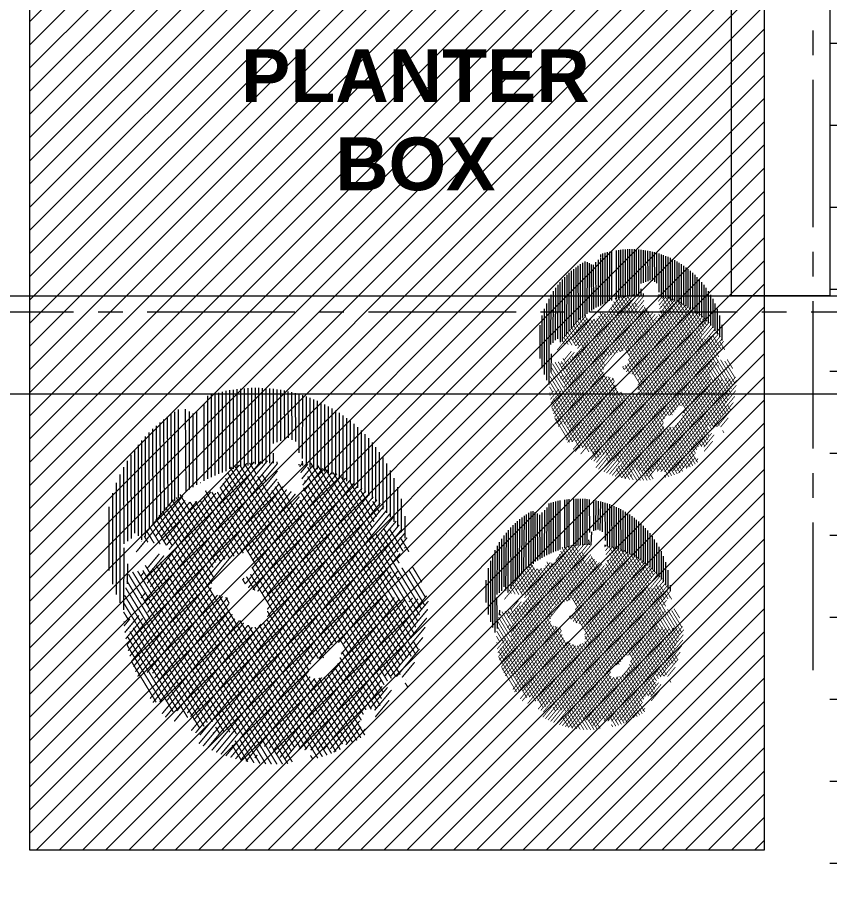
# Model space of a CAD drawing. Header units: feet. Extents: x 25261344 to 25389498, y 30010528 to 30074588.
# Drawn here: x 25355377.8 to 25355501.8, y 30071934.9 to 30072066.7 of the extents above; entities that cross this region are included whole.
import ezdxf

# ---------------------------------------------------------------- set-up
doc = ezdxf.new("R2010")
doc.units = ezdxf.units.FT
doc.header["$LTSCALE"] = 30
doc.header["$MEASUREMENT"] = 0
doc.linetypes.add('CENTER2', pattern=[1.125, 0.75, -0.125, 0.125, -0.125])
doc.layers.get('0').update_dxf_attribs({"lineweight": 5})
for name, color, linetype, lineweight in [('Floor Case', 251, 'Continuous', 13), ('GRADE BEAM', 2, 'Continuous', 20), ('grid text', 252, 'CENTER2', 9), ('hatch', 252, 'Continuous', 5), ('illustr-TREE', 113, 'Continuous', 0), ('TEXT', 7, 'Continuous', 18), ('Veranda', 31, 'Continuous', 13)]:
    doc.layers.add(name, color=color, linetype=linetype, lineweight=lineweight)
doc.styles.add('NARROW', font='ARIALN.TTF')

# ---------------------------------------------------------------- blocks, each defined once
blk = doc.blocks.new('DFGDFG')
at = {"layer": 'grid text'}
for p, q in [((25353260.4, 30071967.16), (25353260.4, 30072999.78)), ((25354565.06, 30072021.7), (25352812.85, 30072021.7))]:
    blk.add_line(p, q, dxfattribs=at)
blk = doc.blocks.new('tree top')
h = blk.add_hatch()
h.set_pattern_fill('ANSI31', color=251, scale=0.35, angle=315, style=0)
h.set_pattern_definition([(0, (104532.626784, 775790.98489), (1e-17, 0.04375), [])])
edge = h.paths.add_edge_path()
edge.add_line((104535.195, 775793.384), (104535.14, 775793.374))
edge.add_line((104535.14, 775793.374), (104534.985, 775793.529))
edge.add_line((104534.985, 775793.529), (104535.063, 775793.674))
edge.add_arc((104533.495, 775792.787), 1.802, 29.4997, 118.8069)
edge.add_arc((104532.597, 775792.564), 1.802, 74.4643, 89.0385, ccw=False)
edge.add_line((104533.079, 775794.3), (104533.302, 775794.349))
edge.add_line((104533.302, 775794.349), (104533.424, 775794.377))
edge.add_line((104533.424, 775794.377), (104533.497, 775794.278))
edge.add_line((104533.497, 775794.278), (104533.583, 775794.228))
edge.add_line((104533.583, 775794.228), (104533.506, 775794.187))
edge.add_line((104533.506, 775794.187), (104533.468, 775794.141))
edge.add_arc((104532.597, 775792.564), 1.802, 57.5946, 61.083, ccw=False)
edge.add_line((104533.562, 775794.085), (104533.579, 775794.096))
edge.add_line((104533.579, 775794.096), (104533.948, 775793.789))
edge.add_line((104533.948, 775793.789), (104533.929, 775793.777))
edge.add_arc((104532.597, 775792.564), 1.802, 36.3452, 42.3084, ccw=False)
edge.add_line((104534.048, 775793.632), (104534.082, 775793.604))
edge.add_line((104534.082, 775793.604), (104534.072, 775793.598))
edge.add_arc((104532.597, 775792.564), 1.802, 30.1708, 35.0244, ccw=False)
edge.add_line((104534.154, 775793.47), (104534.169, 775793.458))
edge.add_line((104534.169, 775793.458), (104534.163, 775793.454))
edge.add_arc((104532.597, 775792.564), 1.802, 21.4435, 29.6077, ccw=False)
edge.add_line((104534.274, 775793.223), (104534.297, 775793.203))
edge.add_line((104534.297, 775793.203), (104534.284, 775793.196))
edge.add_arc((104532.597, 775792.564), 1.802, 17.8969, 20.5223, ccw=False)
edge.add_line((104534.311, 775793.118), (104534.338, 775793.096))
edge.add_line((104534.338, 775793.096), (104534.321, 775793.086))
edge.add_arc((104532.597, 775792.564), 1.802, 14.6675, 16.8236, ccw=False)
edge.add_line((104534.34, 775793.02), (104534.379, 775792.988))
edge.add_line((104534.379, 775792.988), (104534.352, 775792.971))
edge.add_arc((104532.597, 775792.564), 1.802, 11.6748, 13.0624, ccw=False)
edge.add_line((104534.361, 775792.929), (104534.374, 775792.918))
edge.add_line((104534.374, 775792.918), (104534.364, 775792.913))
edge.add_arc((104532.597, 775792.564), 1.802, -1.0323, 11.152, ccw=False)
edge.add_line((104534.398, 775792.532), (104534.536, 775792.592))
edge.add_line((104534.536, 775792.592), (104534.627, 775792.592))
edge.add_line((104534.627, 775792.592), (104534.7, 775792.4))
edge.add_line((104534.7, 775792.4), (104534.632, 775792.273))
edge.add_line((104534.632, 775792.273), (104534.523, 775792.274))
edge.add_line((104534.523, 775792.274), (104534.433, 775792.223))
edge.add_line((104534.433, 775792.223), (104534.376, 775792.283))
edge.add_arc((104532.597, 775792.564), 1.802, 346.0597, 351.0349, ccw=False)
edge.add_line((104534.345, 775792.13), (104534.363, 775792.115))
edge.add_line((104534.363, 775792.115), (104534.338, 775792.1))
edge.add_arc((104532.597, 775792.564), 1.802, 340.1819, 345.0627, ccw=False)
edge.add_line((104534.292, 775791.953), (104534.302, 775791.945))
edge.add_line((104534.302, 775791.945), (104534.285, 775791.935))
edge.add_arc((104532.597, 775792.564), 1.802, 299.6397, 339.5656, ccw=False)
edge.add_line((104533.488, 775790.998), (104533.503, 775790.985))
edge.add_arc((104533.495, 775792.787), 1.802, 270.2634, 379.3713)
at = {"color": 83, "const_width": 0.015}
for points in [[(104532.541, 775794.147), (104532.296, 775794.35)], [(104532.575, 775794.192), (104532.371, 775794.362)], [(104532.536, 775794.299), (104532.449, 775794.371)], [(104532.103, 775794.068), (104531.903, 775794.234)], [(104532.182, 775794.076), (104531.963, 775794.258)], [(104532.265, 775794.081), (104532.025, 775794.281)], [(104532.353, 775794.082), (104532.089, 775794.301)], [(104532.491, 775794.041), (104532.155, 775794.32)], [(104532.53, 775794.082), (104532.224, 775794.336)], [(104532.028, 775794.057), (104531.845, 775794.208)], [(104531.886, 775794.027), (104531.883, 775794.03)], [(104531.955, 775794.043), (104531.893, 775794.095)], [(104532.449, 775794.002), (104532.38, 775794.059)], [(104532.446, 775793.93), (104532.377, 775793.988)], [(104532.422, 775793.877), (104532.373, 775793.917)], [(104531.078, 775793.042), (104530.825, 775792.889)], [(104531.026, 775793.077), (104530.841, 775792.965)], [(104531.191, 775792.911), (104530.799, 775792.673)], [(104531.142, 775792.948), (104530.804, 775792.743)], [(104531.09, 775792.983), (104530.813, 775792.815)], [(104531.223, 775792.864), (104531.145, 775792.818)], [(104531.29, 775792.839), (104531.211, 775792.791)], [(104531.316, 775792.789), (104531.277, 775792.765)], [(104531.079, 775792.777), (104530.796, 775792.605)], [(104531.053, 775792.695), (104530.795, 775792.539)], [(104531.032, 775792.616), (104530.797, 775792.473)], [(104531.016, 775792.54), (104530.801, 775792.41)], [(104531.003, 775792.466), (104530.823, 775792.356)], [(104530.994, 775792.394), (104530.948, 775792.366)]]:
    blk.add_lwpolyline(points, dxfattribs=at)
at = {"color": 87, "const_width": 0.015}
for points in [[(104532.818, 775794.364), (104532.341, 775794.074)], [(104532.907, 775794.351), (104532.426, 775794.059)], [(104532.722, 775794.372), (104532.479, 775794.225)], [(104532.504, 775794.372), (104532.488, 775794.363)], [(104532.619, 775794.376), (104532.516, 775794.313)], [(104532.315, 775794.324), (104531.955, 775794.105)], [(104532.016, 775794.275), (104531.957, 775794.24)], [(104532.22, 775794.333), (104531.988, 775794.192)], [(104532.384, 775794.3), (104532.056, 775794.101)], [(104532.429, 775794.26), (104532.157, 775794.096)], [(104532.99, 775794.336), (104532.506, 775794.042)], [(104533.069, 775794.317), (104532.583, 775794.022)], [(104533.097, 775794.268), (104532.656, 775794)], [(104532.475, 775794.222), (104532.252, 775794.087)], [(104533.106, 775794.207), (104532.684, 775793.95)], [(104533.115, 775794.146), (104532.683, 775793.884)], [(104533.468, 775794.161), (104533.463, 775794.158)], [(104531.692, 775793.967), (104531.582, 775794.058)], [(104532.547, 775793.994), (104532.491, 775794.041)], [(104532.615, 775794.011), (104532.53, 775794.082)], [(104532.657, 775794.05), (104532.609, 775794.09)], [(104533.175, 775794.116), (104532.686, 775793.819)], [(104532.698, 775794.09), (104532.693, 775794.094)], [(104533.142, 775794.029), (104532.83, 775793.84)], [(104533.632, 775794.061), (104533.427, 775793.937)], [(104533.58, 775794.096), (104533.439, 775794.01)], [(104533.525, 775794.129), (104533.451, 775794.084)], [(104531.632, 775793.943), (104531.534, 775794.024)], [(104531.68, 775793.829), (104531.543, 775793.943)], [(104531.685, 775793.899), (104531.635, 775793.941)], [(104531.755, 775793.989), (104531.747, 775793.995)], [(104533.17, 775793.98), (104532.984, 775793.867)], [(104533.21, 775793.938), (104533.042, 775793.836)], [(104533.778, 775793.951), (104533.143, 775793.565)], [(104533.731, 775793.989), (104533.408, 775793.792)], [(104533.683, 775794.026), (104533.415, 775793.863)], [(104531.41, 775793.832), (104531.358, 775793.876)], [(104531.476, 775793.851), (104531.4, 775793.915)], [(104531.583, 775793.836), (104531.546, 775793.867)], [(104532.828, 775793.839), (104532.699, 775793.761)], [(104533.224, 775793.88), (104533.099, 775793.804)], [(104533.28, 775793.847), (104533.154, 775793.771)], [(104533.823, 775793.912), (104533.193, 775793.529)], [(104533.867, 775793.872), (104533.403, 775793.59)], [(104533.908, 775793.831), (104533.448, 775793.551)], [(104531.45, 775793.651), (104531.309, 775793.769)], [(104531.491, 775793.691), (104531.432, 775793.74)], [(104531.507, 775793.752), (104531.449, 775793.8)], [(104531.634, 775793.794), (104531.624, 775793.802)], [(104532.827, 775793.772), (104532.716, 775793.705)], [(104533.352, 775793.758), (104533.114, 775793.614)], [(104533.316, 775793.803), (104533.207, 775793.737)], [(104533.948, 775793.789), (104533.492, 775793.512)], [(104533.987, 775793.745), (104533.534, 775793.471)], [(104534.023, 775793.701), (104533.575, 775793.429)], [(104533.932, 775793.581), (104533.876, 775793.628)], [(104533.951, 775793.638), (104533.895, 775793.685)], [(104534.007, 775793.666), (104533.987, 775793.682)], [(104531.411, 775793.61), (104531.408, 775793.613)], [(104533.349, 775793.558), (104533.294, 775793.524)], [(104533.932, 775793.579), (104533.615, 775793.387)], [(104533.939, 775793.517), (104533.653, 775793.344)], [(104533.941, 775793.499), (104533.906, 775793.528)], [(104533.996, 775793.419), (104533.41, 775793.063)], [(104533.946, 775793.455), (104533.69, 775793.3)], [(104534.055, 775793.331), (104533.931, 775793.434)], [(104534.052, 775793.32), (104533.346, 775792.892)], [(104534.065, 775793.395), (104533.371, 775792.973)], [(104534.038, 775793.271), (104533.95, 775793.344)], [(104534.073, 775793.39), (104534.068, 775793.394)], [(104534.052, 775793.254), (104533.36, 775792.834)], [(104533.577, 775793.231), (104533.391, 775793.118)], [(104534.102, 775793.218), (104533.399, 775792.791)], [(104533.46, 775793.226), (104533.409, 775793.196)], [(104534.396, 775792.899), (104533.965, 775793.258)], [(104534.377, 775792.989), (104534.098, 775793.221)], [(104531.204, 775793.119), (104531.179, 775793.104)], [(104534.159, 775793.186), (104533.569, 775792.828)], [(104534.219, 775793.156), (104533.684, 775792.831)], [(104534.279, 775793.126), (104533.751, 775792.806)], [(104534.345, 775793.1), (104533.842, 775792.794)], [(104534.411, 775792.814), (104533.976, 775793.175)], [(104534.351, 775793.084), (104534.334, 775793.099)], [(104531.241, 775793.008), (104531.142, 775792.948)], [(104531.228, 775793.067), (104531.158, 775793.024)], [(104534.362, 775793.044), (104533.884, 775792.754)], [(104534.42, 775792.732), (104533.983, 775793.095)], [(104534.426, 775792.654), (104533.988, 775793.018)], [(104534.39, 775792.928), (104533.814, 775792.579)], [(104534.303, 775792.534), (104533.851, 775792.91)], [(104534.376, 775792.986), (104533.893, 775792.693)], [(104534.396, 775792.531), (104533.911, 775792.934)], [(104534.428, 775792.578), (104533.99, 775792.942)], [(104533.853, 775792.761), (104533.745, 775792.85)], [(104534.21, 775792.538), (104533.793, 775792.884)], [(104534.401, 775792.868), (104534.264, 775792.785)], [(104533.789, 775792.74), (104533.755, 775792.769)], [(104534.243, 775792.773), (104533.791, 775792.498)], [(104534.257, 775792.715), (104534.176, 775792.666)], [(104534.071, 775792.602), (104533.797, 775792.435)], [(104534.118, 775792.467), (104533.963, 775792.595)], [(104534.147, 775792.517), (104533.973, 775792.661)], [(104534.117, 775792.563), (104533.843, 775792.397)], [(104534.174, 775792.531), (104533.923, 775792.379)], [(104534.082, 775792.423), (104533.952, 775792.53)], [(104534.316, 775791.933), (104533.739, 775792.413)], [(104533.998, 775792.271), (104533.794, 775792.44)], [(104534.029, 775792.319), (104533.925, 775792.405)], [(104534.059, 775792.368), (104533.94, 775792.467)], [(104531.267, 775792.032), (104530.968, 775792.281)], [(104531.048, 775792.288), (104530.99, 775792.337)], [(104531.3, 775792.078), (104531.06, 775792.278)], [(104531.334, 775792.124), (104531.141, 775792.285)], [(104531.361, 775792.176), (104531.222, 775792.291)], [(104531.356, 775792.253), (104531.303, 775792.297)], [(104533.828, 775792.191), (104533.693, 775792.303)], [(104534.294, 775791.877), (104533.733, 775792.344)], [(104534.398, 775792.234), (104534.355, 775792.269)], [(104531.28, 775791.947), (104530.965, 775792.209)], [(104530.983, 775792.188), (104530.976, 775792.184)], [(104530.984, 775792.255), (104530.981, 775792.253)], [(104534.271, 775791.823), (104533.853, 775792.171)], [(104534.349, 775792.173), (104533.958, 775791.936)], [(104534.239, 775792.173), (104533.972, 775792.01)], [(104534.12, 775792.166), (104533.982, 775792.083)], [(104534.103, 775792.223), (104533.989, 775792.154)], [(104534.038, 775792.25), (104533.994, 775792.223)], [(104534.336, 775791.99), (104534.061, 775792.219)], [(104534.354, 775792.049), (104534.134, 775792.232)], [(104534.189, 775792.209), (104534.165, 775792.194)], [(104534.371, 775792.109), (104534.208, 775792.244)], [(104534.385, 775792.171), (104534.282, 775792.257)], [(104530.902, 775792.139), (104530.853, 775792.109)], [(104530.985, 775792.122), (104530.868, 775792.051)], [(104531.07, 775792.108), (104530.885, 775791.996)], [(104531.249, 775791.9), (104530.964, 775792.136)], [(104531.135, 775792.081), (104531.06, 775792.036)], [(104534.246, 775791.77), (104533.831, 775792.115)], [(104534.4, 775792.137), (104533.94, 775791.858)], [(104531.06, 775792.036), (104530.904, 775791.941)], [(104531.191, 775791.874), (104530.966, 775792.061)], [(104531.085, 775791.888), (104530.971, 775791.984)], [(104533.959, 775791.344), (104533.186, 775791.986)], [(104533.996, 775791.387), (104533.29, 775791.974)], [(104533.587, 775791.801), (104533.366, 775791.985)], [(104533.545, 775791.91), (104533.411, 775792.021)], [(104534.192, 775791.667), (104533.784, 775792.006)], [(104534.22, 775791.718), (104533.808, 775792.06)], [(104534.335, 775791.965), (104533.891, 775791.696)], [(104534.376, 775792.056), (104533.918, 775791.779)], [(104531.039, 775791.956), (104530.924, 775791.887)], [(104531.012, 775791.873), (104530.946, 775791.834)], [(104530.979, 775791.903), (104530.978, 775791.904)], [(104531.153, 775791.893), (104531.032, 775791.819)], [(104533.88, 775791.262), (104533.09, 775791.919)], [(104533.92, 775791.303), (104533.134, 775791.956)], [(104534.132, 775791.569), (104533.732, 775791.902)], [(104534.163, 775791.617), (104533.758, 775791.954)], [(104534.286, 775791.869), (104533.858, 775791.609)], [(104531.024, 775791.814), (104530.97, 775791.782)], [(104531.187, 775791.847), (104531.037, 775791.756)], [(104531.217, 775791.799), (104531.052, 775791.699)], [(104533.839, 775791.223), (104533.136, 775791.807)], [(104534.032, 775791.431), (104533.644, 775791.753)], [(104534.067, 775791.476), (104533.675, 775791.802)], [(104534.1, 775791.522), (104533.704, 775791.852)], [(104534.228, 775791.768), (104533.818, 775791.519)], [(104531.209, 775791.727), (104531.084, 775791.652)], [(104533.796, 775791.185), (104533.228, 775791.657)], [(104534.157, 775791.658), (104533.768, 775791.422)], [(104533.751, 775791.148), (104533.202, 775791.604)], [(104533.705, 775791.112), (104533.237, 775791.502)], [(104534.066, 775791.537), (104533.756, 775791.348)], [(104533.098, 775791.174), (104532.862, 775791.37)], [(104533.186, 775791.175), (104532.892, 775791.419)], [(104533.507, 775790.982), (104532.97, 775791.428)], [(104533.559, 775791.012), (104533.081, 775791.41)], [(104533.609, 775791.044), (104533.177, 775791.404)], [(104533.658, 775791.078), (104533.231, 775791.432)], [(104533.942, 775791.395), (104533.811, 775791.315)], [(104532.589, 775791.237), (104532.407, 775791.127)], [(104532.523, 775791.264), (104532.428, 775791.206)], [(104533.105, 775791.095), (104532.865, 775791.294)], [(104532.654, 775791.144), (104532.302, 775790.931)], [(104532.621, 775791.191), (104532.387, 775791.048)], [(104532.774, 775791.074), (104532.703, 775791.134)], [(104532.791, 775791.135), (104532.768, 775791.153)], [(104533.318, 775791.065), (104533.213, 775791.152)], [(104532.016, 775790.893), (104531.834, 775791.044)], [(104532.176, 775790.834), (104531.843, 775791.111)], [(104532.313, 775790.794), (104531.955, 775791.091)], [(104532.435, 775790.766), (104532.059, 775791.078)], [(104532.546, 775790.747), (104532.156, 775791.072)], [(104532.65, 775790.735), (104532.246, 775791.071)], [(104532.747, 775790.728), (104532.331, 775791.073)], [(104532.706, 775791.109), (104532.367, 775790.904)], [(104532.811, 775790.749), (104532.412, 775791.08)], [(104532.776, 775791.085), (104532.434, 775790.878)], [(104532.774, 775790.853), (104532.49, 775791.09)], [(104532.805, 775791.036), (104532.504, 775790.854)], [(104532.689, 775790.998), (104532.564, 775791.102)], [(104532.764, 775791.009), (104532.635, 775791.117)], [(104533.035, 775791.079), (104533.02, 775791.091)], [(104531.805, 775790.994), (104531.802, 775790.997)], [(104532.781, 775790.955), (104532.577, 775790.832)], [(104532.785, 775790.918), (104532.734, 775790.961)], [(104533.391, 775791.005), (104533.379, 775791.014)], [(104532.733, 775790.86), (104532.653, 775790.812)]]:
    blk.add_lwpolyline(points, dxfattribs=at)
at = {"color": 85, "const_width": 0.015}
for points in [[(104531.957, 775794.24), (104531.537, 775793.985)], [(104531.988, 775794.192), (104531.827, 775794.094)], [(104532.056, 775794.101), (104531.921, 775794.019)], [(104532.157, 775794.096), (104531.923, 775793.953)], [(104531.955, 775794.105), (104531.947, 775794.101)], [(104532.223, 775794.069), (104531.96, 775793.91)], [(104531.719, 775793.962), (104531.421, 775793.781)], [(104531.677, 775794.003), (104531.546, 775793.924)], [(104532.21, 775793.995), (104531.987, 775793.86)], [(104531.726, 775793.9), (104531.437, 775793.725)], [(104531.735, 775793.839), (104531.484, 775793.687)], [(104531.831, 775793.831), (104531.802, 775793.813)], [(104532.198, 775793.921), (104532.034, 775793.822)], [(104532.186, 775793.848), (104532.07, 775793.777)], [(104533.042, 775793.836), (104532.778, 775793.676)], [(104532.984, 775793.867), (104532.827, 775793.772)], [(104532.83, 775793.84), (104532.828, 775793.839)], [(104531.746, 775793.78), (104531.547, 775793.659)], [(104531.765, 775793.725), (104531.594, 775793.621)], [(104532.174, 775793.774), (104532.106, 775793.733)], [(104533.099, 775793.804), (104532.814, 775793.631)], [(104533.154, 775793.771), (104532.848, 775793.585)], [(104533.207, 775793.737), (104532.881, 775793.539)], [(104531.438, 775793.659), (104531.353, 775793.608)], [(104531.764, 775793.658), (104531.641, 775793.583)], [(104533.114, 775793.614), (104532.912, 775793.491)], [(104531.454, 775793.603), (104531.388, 775793.562)], [(104531.791, 775793.608), (104531.688, 775793.545)], [(104533.143, 775793.565), (104532.942, 775793.443)], [(104533.193, 775793.529), (104532.97, 775793.394)], [(104533.294, 775793.524), (104532.996, 775793.343)], [(104533.448, 775793.551), (104533.021, 775793.292)], [(104533.492, 775793.512), (104533.148, 775793.303)], [(104533.403, 775793.59), (104533.349, 775793.558)], [(104533.534, 775793.471), (104533.209, 775793.273)], [(104533.575, 775793.429), (104533.227, 775793.218)], [(104533.615, 775793.387), (104533.246, 775793.163)], [(104533.653, 775793.344), (104533.46, 775793.226)], [(104533.69, 775793.3), (104533.577, 775793.231)], [(104533.409, 775793.196), (104533.264, 775793.108)], [(104533.391, 775793.118), (104533.283, 775793.053)], [(104531.391, 775793.033), (104531.191, 775792.911)], [(104531.476, 775793.018), (104531.223, 775792.864)], [(104531.248, 775793.079), (104531.228, 775793.067)], [(104531.306, 775793.048), (104531.241, 775793.008)], [(104531.563, 775793.005), (104531.29, 775792.839)], [(104533.41, 775793.063), (104533.301, 775792.997)], [(104531.621, 775792.974), (104531.316, 775792.789)], [(104533.346, 775792.892), (104533.158, 775792.778)], [(104533.371, 775792.973), (104533.32, 775792.942)], [(104531.211, 775792.791), (104531.053, 775792.695)], [(104531.145, 775792.818), (104531.079, 775792.777)], [(104531.486, 775792.825), (104531.47, 775792.815)], [(104533.36, 775792.834), (104533.169, 775792.718)], [(104533.399, 775792.791), (104533.185, 775792.661)], [(104533.569, 775792.828), (104533.373, 775792.709)], [(104533.684, 775792.831), (104533.399, 775792.659)], [(104533.751, 775792.806), (104533.425, 775792.608)], [(104533.842, 775792.794), (104533.448, 775792.556)], [(104531.289, 775792.705), (104531.016, 775792.54)], [(104531.277, 775792.765), (104531.032, 775792.616)], [(104531.369, 775792.754), (104531.343, 775792.739)], [(104533.884, 775792.754), (104533.471, 775792.503)], [(104533.893, 775792.693), (104533.491, 775792.449)], [(104533.312, 775792.672), (104533.28, 775792.653)], [(104531.159, 775792.494), (104530.994, 775792.394)], [(104531.164, 775792.563), (104531.003, 775792.466)], [(104533.814, 775792.579), (104533.51, 775792.394)], [(104533.791, 775792.498), (104533.527, 775792.338)], [(104531.332, 775792.4), (104530.983, 775792.188)], [(104531.269, 775792.428), (104530.984, 775792.255)], [(104531.199, 775792.452), (104531.005, 775792.334)], [(104531.617, 775792.374), (104531.135, 775792.081)], [(104533.797, 775792.435), (104533.543, 775792.281)], [(104533.843, 775792.397), (104533.557, 775792.223)], [(104533.923, 775792.379), (104533.569, 775792.164)], [(104531.381, 775792.363), (104530.985, 775792.122)], [(104531.657, 775792.331), (104531.039, 775791.956)], [(104531.499, 775792.368), (104531.07, 775792.108)], [(104533.92, 775792.311), (104533.578, 775792.103)], [(104531.658, 775792.266), (104531.012, 775791.873)], [(104531.604, 775792.166), (104531.303, 775791.984)], [(104533.954, 775792.265), (104533.296, 775791.866)], [(104533.994, 775792.223), (104533.34, 775791.826)], [(104531.564, 775792.076), (104531.389, 775791.969)], [(104533.297, 775792.065), (104533.203, 775792.009)], [(104533.989, 775792.154), (104533.384, 775791.786)], [(104533.982, 775792.083), (104533.402, 775791.731)], [(104531.06, 775792.036), (104531.06, 775792.036)], [(104531.568, 775792.012), (104531.474, 775791.955)], [(104533.351, 775792.032), (104533.22, 775791.953)], [(104533.382, 775791.984), (104533.253, 775791.906)], [(104533.972, 775792.01), (104533.307, 775791.607)], [(104531.232, 775791.941), (104531.153, 775791.893)], [(104531.258, 775791.89), (104531.187, 775791.847)], [(104533.958, 775791.936), (104533.371, 775791.579)], [(104533.94, 775791.858), (104533.415, 775791.54)], [(104531.032, 775791.819), (104531.024, 775791.814)], [(104531.315, 775791.792), (104531.209, 775791.727)], [(104531.286, 775791.841), (104531.217, 775791.799)], [(104533.918, 775791.779), (104533.358, 775791.439)], [(104531.084, 775791.652), (104531.053, 775791.633)], [(104531.345, 775791.744), (104531.08, 775791.583)], [(104531.377, 775791.697), (104531.111, 775791.536)], [(104531.409, 775791.65), (104531.144, 775791.489)], [(104533.344, 775791.696), (104533.279, 775791.656)], [(104533.891, 775791.696), (104533.348, 775791.366)], [(104531.443, 775791.604), (104531.321, 775791.53)], [(104531.479, 775791.559), (104531.391, 775791.506)], [(104531.674, 775791.611), (104531.447, 775791.474)], [(104531.705, 775791.564), (104531.453, 775791.411)], [(104531.588, 775791.626), (104531.498, 775791.571)], [(104533.858, 775791.609), (104533.375, 775791.316)], [(104531.736, 775791.516), (104531.458, 775791.348)], [(104533.818, 775791.519), (104533.623, 775791.4)], [(104531.633, 775791.388), (104531.497, 775791.305)], [(104531.675, 775791.347), (104531.58, 775791.289)], [(104532.102, 775791.34), (104531.978, 775791.265)], [(104532.008, 775791.349), (104531.995, 775791.342)], [(104533.55, 775791.356), (104533.42, 775791.277)], [(104533.768, 775791.422), (104533.696, 775791.378)], [(104531.719, 775791.307), (104531.663, 775791.273)], [(104531.763, 775791.267), (104531.746, 775791.257)], [(104532.111, 775791.279), (104531.844, 775791.117)], [(104531.934, 775791.238), (104531.874, 775791.202)], [(104533.614, 775791.262), (104533.481, 775791.181)], [(104533.557, 775791.294), (104533.483, 775791.249)], [(104531.81, 775791.229), (104531.79, 775791.217)], [(104531.858, 775791.192), (104531.822, 775791.17)], [(104532.111, 775791.213), (104531.867, 775791.064)], [(104532.099, 775791.139), (104531.986, 775791.07)], [(104533.615, 775791.196), (104533.445, 775791.093)], [(104533.511, 775791.067), (104533.4, 775790.999)], [(104531.769, 775791.006), (104531.721, 775790.976)]]:
    blk.add_lwpolyline(points, dxfattribs=at)
at = {"color": 60, "lineweight": 9, "const_width": 0.015}
for points in [[(104532.853, 775794.108), (104532.782, 775794.168)], [(104533.292, 775793.891), (104532.98, 775794.151)], [(104533.089, 775794.134), (104533.05, 775794.166)], [(104532.833, 775793.904), (104532.665, 775794.044)], [(104532.888, 775793.932), (104532.698, 775794.09)], [(104532.942, 775793.961), (104532.74, 775794.129)], [(104533.049, 775793.946), (104532.918, 775794.055)], [(104533.118, 775793.962), (104532.96, 775794.093)], [(104533.162, 775794.073), (104533.143, 775794.089)], [(104532.779, 775793.875), (104532.651, 775793.982)], [(104533.312, 775793.948), (104533.235, 775794.013)], [(104533.788, 775793.848), (104533.687, 775793.932)], [(104532.705, 775793.862), (104532.689, 775793.876)], [(104533.272, 775793.834), (104533.238, 775793.863)], [(104533.715, 775793.687), (104533.546, 775793.828)], [(104533.802, 775793.688), (104533.617, 775793.842)], [(104533.837, 775793.734), (104533.661, 775793.879)], [(104533.569, 775793.44), (104533.187, 775793.757)], [(104533.251, 775793.777), (104533.214, 775793.809)], [(104533.621, 775793.544), (104533.39, 775793.736)], [(104533.666, 775793.581), (104533.456, 775793.755)], [(104533.689, 775793.635), (104533.575, 775793.73)], [(104531.97, 775793.367), (104531.636, 775793.644)], [(104533.196, 775793.602), (104533.175, 775793.619)], [(104533.313, 775793.578), (104533.179, 775793.69)], [(104533.599, 775793.489), (104533.351, 775793.695)], [(104532.283, 775793.575), (104531.391, 775793.033)], [(104531.644, 775793.518), (104531.41, 775793.376)], [(104532.126, 775793.612), (104531.418, 775793.182)], [(104532.207, 775793.595), (104531.427, 775793.121)], [(104531.604, 775793.56), (104531.449, 775793.467)], [(104532.356, 775793.552), (104531.476, 775793.018)], [(104532.425, 775793.528), (104531.563, 775793.005)], [(104531.689, 775793.48), (104531.4, 775793.304)], [(104531.755, 775793.453), (104531.409, 775793.243)], [(104533.538, 775793.391), (104533.428, 775793.483)], [(104533.95, 775793.344), (104533.867, 775793.413)], [(104533.99, 775792.942), (104533.444, 775793.396)], [(104533.911, 775792.934), (104533.456, 775793.312)], [(104533.988, 775793.018), (104533.581, 775793.356)], [(104533.983, 775793.095), (104533.646, 775793.375)], [(104533.976, 775793.175), (104533.72, 775793.388)], [(104533.965, 775793.258), (104533.793, 775793.401)], [(104533.851, 775792.91), (104533.463, 775793.232)], [(104533.793, 775792.884), (104533.467, 775793.155)], [(104533.733, 775792.787), (104533.465, 775793.009)], [(104533.745, 775792.85), (104533.467, 775793.081)], [(104533.703, 775792.738), (104533.46, 775792.94)], [(104533.639, 775792.644), (104533.443, 775792.807)], [(104533.671, 775792.69), (104533.453, 775792.872)], [(104533.604, 775792.598), (104533.431, 775792.743)], [(104533.413, 775792.389), (104533.157, 775792.602)], [(104533.454, 775792.428), (104533.218, 775792.624)], [(104533.532, 775792.511), (104533.401, 775792.62)], [(104533.569, 775792.554), (104533.417, 775792.68)], [(104533.197, 775792.42), (104533.121, 775792.484)], [(104533.275, 775792.429), (104533.142, 775792.54)], [(104533.494, 775792.469), (104533.377, 775792.566)], [(104532.494, 775792.34), (104532.408, 775792.412)], [(104533.37, 775792.35), (104533.321, 775792.391)], [(104532.787, 775792.245), (104532.675, 775792.338)], [(104533.281, 775792.277), (104533.271, 775792.285)], [(104533.327, 775792.313), (104533.297, 775792.337)], [(104532.965, 775792.097), (104532.831, 775792.208)], [(104532.939, 775792.192), (104532.894, 775792.23)], [(104531.821, 775792.099), (104531.315, 775791.792)], [(104532.312, 775792.123), (104532.269, 775792.159)], [(104531.303, 775791.984), (104531.232, 775791.941)], [(104531.389, 775791.969), (104531.258, 775791.89)], [(104531.829, 775792.038), (104531.345, 775791.744)], [(104531.838, 775791.977), (104531.377, 775791.697)], [(104531.316, 775791.549), (104530.94, 775791.861)], [(104531.375, 775791.573), (104530.979, 775791.903)], [(104531.669, 775791.403), (104531.085, 775791.888)], [(104531.474, 775791.955), (104531.286, 775791.841)], [(104531.867, 775791.927), (104531.409, 775791.65)], [(104531.908, 775791.887), (104531.443, 775791.604)], [(104532.328, 775791.815), (104532.244, 775791.884)], [(104531.95, 775791.846), (104531.588, 775791.626)], [(104532.188, 775791.709), (104532.111, 775791.773)], [(104532.255, 775791.802), (104532.251, 775791.805)], [(104531.244, 775791.535), (104531.028, 775791.715)], [(104531.66, 775791.336), (104531.391, 775791.56)], [(104532.108, 775791.555), (104532.036, 775791.614)], [(104531.219, 775791.482), (104531.166, 775791.526)], [(104531.434, 775791.303), (104531.36, 775791.364)], [(104531.534, 775791.294), (104531.44, 775791.372)], [(104531.627, 775791.29), (104531.463, 775791.427)]]:
    blk.add_lwpolyline(points, dxfattribs=at)
at = {"color": 54, "const_width": 0.015}
for points in [[(104533.687, 775793.932), (104533.335, 775794.224)], [(104533.235, 775794.013), (104533.162, 775794.073)], [(104533.961, 775793.778), (104533.561, 775794.111)], [(104533.661, 775793.879), (104533.517, 775793.999)], [(104533.617, 775793.842), (104533.517, 775793.925)], [(104533.39, 775793.736), (104533.272, 775793.834)], [(104533.456, 775793.755), (104533.363, 775793.832)], [(104533.575, 775793.73), (104533.415, 775793.863)], [(104533.546, 775793.828), (104533.466, 775793.894)], [(104533.987, 775793.682), (104533.788, 775793.848)], [(104533.351, 775793.695), (104533.251, 775793.777)], [(104533.895, 775793.685), (104533.837, 775793.734)], [(104533.931, 775793.434), (104533.689, 775793.635)], [(104533.906, 775793.528), (104533.715, 775793.687)], [(104533.876, 775793.628), (104533.802, 775793.688)], [(104533.793, 775793.401), (104533.621, 775793.544)], [(104533.867, 775793.413), (104533.666, 775793.581)], [(104533.646, 775793.375), (104533.569, 775793.44)], [(104533.72, 775793.388), (104533.599, 775793.489)], [(104533.581, 775793.356), (104533.538, 775793.391)], [(104533.755, 775792.769), (104533.733, 775792.787)], [(104533.94, 775792.467), (104533.671, 775792.69)], [(104533.952, 775792.53), (104533.703, 775792.738)], [(104533.963, 775792.595), (104533.789, 775792.74)], [(104533.973, 775792.661), (104533.853, 775792.761)], [(104533.794, 775792.44), (104533.604, 775792.598)], [(104533.925, 775792.405), (104533.639, 775792.644)], [(104533.733, 775792.344), (104533.532, 775792.511)], [(104533.739, 775792.413), (104533.569, 775792.554)], [(104533.808, 775792.06), (104533.413, 775792.389)], [(104533.831, 775792.115), (104533.454, 775792.428)], [(104533.693, 775792.303), (104533.494, 775792.469)], [(104533.732, 775791.902), (104533.281, 775792.277)], [(104533.758, 775791.954), (104533.327, 775792.313)], [(104533.784, 775792.006), (104533.37, 775792.35)], [(104533.411, 775792.021), (104533.216, 775792.183)], [(104533.704, 775791.852), (104533.244, 775792.233)], [(104533.853, 775792.171), (104533.828, 775792.191)], [(104533.09, 775791.919), (104532.899, 775792.078)], [(104533.134, 775791.956), (104532.965, 775792.097)], [(104533.186, 775791.986), (104533.012, 775792.131)], [(104533.29, 775791.974), (104533.132, 775792.106)], [(104533.366, 775791.985), (104533.186, 775792.134)], [(104533.136, 775791.807), (104532.91, 775791.995)], [(104533.228, 775791.657), (104532.977, 775791.865)], [(104533.675, 775791.802), (104533.545, 775791.91)], [(104532.368, 775791.707), (104532.255, 775791.802)], [(104532.368, 775791.782), (104532.328, 775791.815)], [(104533.237, 775791.502), (104532.897, 775791.784)], [(104533.202, 775791.604), (104532.938, 775791.824)], [(104533.644, 775791.753), (104533.587, 775791.801)], [(104532.768, 775791.153), (104532.165, 775791.655)], [(104532.327, 775791.594), (104532.188, 775791.709)], [(104532.328, 775791.667), (104532.237, 775791.742)], [(104533.081, 775791.41), (104532.766, 775791.672)], [(104533.177, 775791.404), (104532.811, 775791.708)], [(104533.231, 775791.432), (104532.855, 775791.746)], [(104532.49, 775791.09), (104531.93, 775791.555)], [(104532.564, 775791.102), (104531.952, 775791.61)], [(104532.036, 775791.614), (104532.005, 775791.64)], [(104532.635, 775791.117), (104532.108, 775791.555)], [(104532.703, 775791.134), (104532.141, 775791.601)], [(104532.862, 775791.37), (104532.621, 775791.571)], [(104532.892, 775791.419), (104532.671, 775791.603)], [(104532.97, 775791.428), (104532.719, 775791.637)], [(104532.156, 775791.072), (104531.698, 775791.453)], [(104532.246, 775791.071), (104531.744, 775791.488)], [(104532.331, 775791.073), (104531.869, 775791.458)], [(104532.412, 775791.08), (104531.925, 775791.485)], [(104532.772, 775791.224), (104532.387, 775791.544)], [(104532.822, 775791.256), (104532.517, 775791.51)], [(104532.865, 775791.294), (104532.57, 775791.539)], [(104531.807, 775791.288), (104531.669, 775791.403)], [(104531.562, 775791.197), (104531.434, 775791.303)], [(104531.684, 775791.169), (104531.534, 775791.294)], [(104531.716, 775791.216), (104531.627, 775791.29)], [(104531.728, 775791.28), (104531.66, 775791.336)], [(104532.059, 775791.078), (104531.843, 775791.258)], [(104531.955, 775791.091), (104531.851, 775791.177)]]:
    blk.add_lwpolyline(points, dxfattribs=at)
at = {"color": 82, "const_width": 0.015}
for points in [[(104531.827, 775794.094), (104531.677, 775794.003)], [(104531.947, 775794.101), (104531.719, 775793.962)], [(104532.506, 775794.042), (104532.186, 775793.848)], [(104532.426, 775794.059), (104532.198, 775793.921)], [(104532.341, 775794.074), (104532.21, 775793.995)], [(104532.252, 775794.087), (104532.223, 775794.069)], [(104531.921, 775794.019), (104531.726, 775793.9)], [(104531.923, 775793.953), (104531.735, 775793.839)], [(104532.656, 775794), (104532.041, 775793.626)], [(104532.684, 775793.95), (104532.126, 775793.612)], [(104532.583, 775794.022), (104532.174, 775793.774)], [(104532.034, 775793.822), (104531.764, 775793.658)], [(104531.987, 775793.86), (104531.765, 775793.725)], [(104531.96, 775793.91), (104531.831, 775793.831)], [(104532.683, 775793.884), (104532.207, 775793.595)], [(104532.106, 775793.733), (104531.689, 775793.48)], [(104531.802, 775793.813), (104531.746, 775793.78)], [(104532.07, 775793.777), (104531.791, 775793.608)], [(104532.686, 775793.819), (104532.283, 775793.575)], [(104532.699, 775793.761), (104532.356, 775793.552)], [(104531.484, 775793.687), (104531.438, 775793.659)], [(104531.547, 775793.659), (104531.454, 775793.603)], [(104531.594, 775793.621), (104531.513, 775793.572)], [(104532.716, 775793.705), (104532.425, 775793.528)], [(104532.778, 775793.676), (104532.491, 775793.501)], [(104532.814, 775793.631), (104532.554, 775793.473)], [(104531.388, 775793.562), (104531.223, 775793.462)], [(104531.477, 775793.55), (104531.247, 775793.41)], [(104531.641, 775793.583), (104531.604, 775793.56)], [(104531.688, 775793.545), (104531.644, 775793.518)], [(104531.871, 775793.523), (104531.755, 775793.453)], [(104532.848, 775793.585), (104532.615, 775793.444)], [(104532.881, 775793.539), (104532.673, 775793.413)], [(104531.449, 775793.467), (104531.295, 775793.373)], [(104532.912, 775793.491), (104532.728, 775793.38)], [(104532.942, 775793.443), (104532.782, 775793.346)], [(104531.4, 775793.304), (104531.18, 775793.171)], [(104531.41, 775793.376), (104531.302, 775793.311)], [(104532.97, 775793.394), (104532.833, 775793.311)], [(104532.996, 775793.343), (104532.957, 775793.32)], [(104531.243, 775793.275), (104531.156, 775793.223)], [(104531.177, 775793.302), (104531.164, 775793.294)], [(104531.409, 775793.243), (104531.204, 775793.119)], [(104532.815, 775793.233), (104532.758, 775793.199)], [(104531.418, 775793.182), (104531.248, 775793.079)], [(104531.427, 775793.121), (104531.309, 775793.049)], [(104532.793, 775793.154), (104532.747, 775793.126)], [(104533.169, 775792.718), (104532.85, 775792.524)], [(104533.093, 775792.738), (104533.025, 775792.697)], [(104533.158, 775792.778), (104533.102, 775792.744)], [(104533.373, 775792.709), (104533.312, 775792.672)], [(104533.399, 775792.659), (104532.696, 775792.232)], [(104533.425, 775792.608), (104532.79, 775792.222)], [(104532.911, 775792.628), (104532.869, 775792.603)], [(104533.28, 775792.653), (104532.917, 775792.432)], [(104533.185, 775792.661), (104532.928, 775792.505)], [(104533.448, 775792.556), (104532.841, 775792.187)], [(104533.471, 775792.503), (104532.895, 775792.154)], [(104532.913, 775792.43), (104532.682, 775792.29)], [(104533.491, 775792.449), (104532.991, 775792.145)], [(104533.51, 775792.394), (104533.049, 775792.114)], [(104533.543, 775792.281), (104533.156, 775792.046)], [(104533.527, 775792.338), (104533.159, 775792.114)], [(104533.557, 775792.223), (104533.297, 775792.065)], [(104532.932, 775792.11), (104532.884, 775792.081)], [(104533.569, 775792.164), (104533.351, 775792.032)], [(104533.578, 775792.103), (104533.382, 775791.984)], [(104533.203, 775792.009), (104533.117, 775791.956)], [(104533.296, 775791.866), (104532.951, 775791.656)], [(104533.253, 775791.906), (104533.017, 775791.763)], [(104533.22, 775791.953), (104533.072, 775791.862)], [(104533.384, 775791.786), (104532.759, 775791.407)], [(104533.34, 775791.826), (104532.868, 775791.54)], [(104533.279, 775791.656), (104532.591, 775791.239)], [(104533.402, 775791.731), (104533.344, 775791.696)], [(104533.307, 775791.607), (104532.621, 775791.191)], [(104533.371, 775791.579), (104532.654, 775791.144)], [(104533.415, 775791.54), (104532.706, 775791.109)], [(104533.358, 775791.439), (104532.776, 775791.085)], [(104533.348, 775791.366), (104532.805, 775791.036)], [(104533.42, 775791.277), (104532.733, 775790.86)], [(104533.375, 775791.316), (104532.781, 775790.955)], [(104533.483, 775791.249), (104533.269, 775791.119)], [(104533.481, 775791.181), (104533.334, 775791.092)], [(104533.146, 775791.045), (104532.7, 775790.774)], [(104533.256, 775791.111), (104533.2, 775791.077)], [(104533.445, 775791.093), (104533.343, 775791.031)], [(104533.121, 775790.963), (104532.789, 775790.761)], [(104533.4, 775790.999), (104533.337, 775790.961)], [(104533.153, 775790.916), (104532.972, 775790.806)]]:
    blk.add_lwpolyline(points, dxfattribs=at)
at = {"color": 88, "lineweight": 9, "const_width": 0.015}
for points in [[(104532.057, 775793.885), (104531.886, 775794.027)], [(104532.103, 775793.92), (104531.955, 775794.043)], [(104532.213, 775793.903), (104532.028, 775794.057)], [(104532.361, 775793.853), (104532.103, 775794.068)], [(104532.373, 775793.917), (104532.182, 775794.076)], [(104532.377, 775793.988), (104532.265, 775794.081)], [(104532.38, 775794.059), (104532.353, 775794.082)], [(104532.665, 775794.044), (104532.657, 775794.05)], [(104531.635, 775793.941), (104531.632, 775793.943)], [(104532.023, 775793.692), (104531.692, 775793.967)], [(104532.057, 775793.737), (104531.755, 775793.989)], [(104532.047, 775793.82), (104531.823, 775794.006)], [(104532.684, 775793.732), (104532.446, 775793.93)], [(104532.67, 775793.818), (104532.449, 775794.002)], [(104532.657, 775793.903), (104532.547, 775793.994)], [(104532.651, 775793.982), (104532.615, 775794.011)], [(104531.449, 775793.8), (104531.41, 775793.832)], [(104532.047, 775793.376), (104531.476, 775793.851)], [(104531.624, 775793.802), (104531.583, 775793.836)], [(104532.096, 775793.483), (104531.68, 775793.829)], [(104532.053, 775793.593), (104531.685, 775793.899)], [(104532.474, 775793.76), (104532.37, 775793.846)], [(104532.697, 775793.648), (104532.422, 775793.877)], [(104531.593, 775793.68), (104531.507, 775793.752)], [(104532.102, 775793.405), (104531.634, 775793.794)], [(104532.528, 775793.714), (104532.487, 775793.748)], [(104531.515, 775793.597), (104531.45, 775793.651)], [(104531.553, 775793.639), (104531.491, 775793.691)], [(104531.341, 775793.373), (104531.171, 775793.514)], [(104531.373, 775793.42), (104531.198, 775793.565)], [(104531.407, 775793.466), (104531.322, 775793.536)], [(104531.442, 775793.511), (104531.365, 775793.574)], [(104531.478, 775793.554), (104531.411, 775793.61)], [(104531.835, 775793.405), (104531.65, 775793.559)], [(104531.38, 775793.119), (104531.013, 775793.424)], [(104531.429, 775793.152), (104531.042, 775793.474)], [(104531.309, 775793.326), (104531.144, 775793.463)], [(104531.779, 775793.378), (104531.664, 775793.473)], [(104531.195, 775793.125), (104530.961, 775793.32)], [(104531.366, 775793.057), (104530.987, 775793.372)], [(104531.146, 775793.019), (104530.915, 775793.21)], [(104531.17, 775793.073), (104530.938, 775793.266)], [(104531.394, 775793.255), (104531.357, 775793.286)], [(104531.123, 775792.964), (104530.895, 775793.153)], [(104531.081, 775792.851), (104530.859, 775793.036)], [(104531.101, 775792.908), (104530.876, 775793.095)], [(104531.297, 775793.041), (104531.257, 775793.074)], [(104531.204, 775792.602), (104530.83, 775792.912)], [(104531.262, 775792.627), (104530.843, 775792.975)], [(104530.908, 775792.774), (104530.871, 775792.804)], [(104531.13, 775792.589), (104531.007, 775792.691)], [(104531.286, 775792.681), (104531.212, 775792.743)], [(104531.056, 775792.577), (104530.984, 775792.636)]]:
    blk.add_lwpolyline(points, dxfattribs=at)
at = {"color": 72, "lineweight": 9, "const_width": 0.015}
for points in [[(104533.179, 775793.69), (104532.888, 775793.932)], [(104533.187, 775793.757), (104532.942, 775793.961)], [(104533.214, 775793.809), (104533.049, 775793.946)], [(104533.238, 775793.863), (104533.118, 775793.962)], [(104532.82, 775793.251), (104532.057, 775793.885)], [(104532.836, 775793.311), (104532.103, 775793.92)], [(104532.909, 775793.324), (104532.213, 775793.903)], [(104532.37, 775793.846), (104532.361, 775793.853)], [(104532.689, 775793.876), (104532.657, 775793.903)], [(104533.463, 775793.232), (104532.705, 775793.862)], [(104533.456, 775793.312), (104532.779, 775793.875)], [(104533.175, 775793.619), (104532.833, 775793.904)], [(104532.803, 775793.191), (104532.047, 775793.82)], [(104532.787, 775793.131), (104532.057, 775793.737)], [(104532.487, 775793.748), (104532.474, 775793.76)], [(104533.467, 775793.155), (104532.67, 775793.818)], [(104533.467, 775793.081), (104532.684, 775793.732)], [(104531.65, 775793.559), (104531.553, 775793.639)], [(104531.636, 775793.644), (104531.593, 775793.68)], [(104532.719, 775793.113), (104532.023, 775793.692)], [(104533.46, 775792.94), (104532.528, 775793.714)], [(104533.465, 775793.009), (104532.697, 775793.648)], [(104533.132, 775792.106), (104531.442, 775793.511)], [(104532.473, 775792.727), (104531.478, 775793.554)], [(104531.664, 775793.473), (104531.515, 775793.597)], [(104532.655, 775793.093), (104532.053, 775793.593)], [(104533.444, 775793.396), (104533.196, 775793.602)], [(104533.428, 775793.483), (104533.313, 775793.578)], [(104532.675, 775792.338), (104531.373, 775793.42)], [(104532.894, 775792.23), (104531.407, 775793.466)], [(104532.59, 775793.073), (104532.096, 775793.483)], [(104531.357, 775793.286), (104531.309, 775793.326)], [(104532.675, 775792.264), (104531.341, 775793.373)], [(104532.435, 775792.833), (104531.779, 775793.378)], [(104532.46, 775792.885), (104531.835, 775793.405)], [(104532.486, 775792.938), (104531.97, 775793.367)], [(104532.511, 775792.991), (104532.047, 775793.376)], [(104532.537, 775793.043), (104532.102, 775793.405)], [(104532.408, 775792.412), (104531.394, 775793.255)], [(104531.257, 775793.074), (104531.195, 775793.125)], [(104532.339, 775792.322), (104531.38, 775793.119)], [(104532.349, 775792.387), (104531.429, 775793.152)], [(104532.333, 775792.032), (104531.146, 775793.019)], [(104532.269, 775792.159), (104531.17, 775793.073)], [(104532.343, 775792.171), (104531.297, 775793.041)], [(104532.334, 775792.253), (104531.366, 775793.057)], [(104533.453, 775792.872), (104533.301, 775792.998)], [(104532.339, 775791.879), (104531.101, 775792.908)], [(104532.377, 775791.921), (104531.123, 775792.964)], [(104533.377, 775792.566), (104532.953, 775792.919)], [(104533.023, 775792.934), (104532.998, 775792.955)], [(104533.443, 775792.807), (104533.335, 775792.896)], [(104531.212, 775792.743), (104531.081, 775792.851)], [(104533.157, 775792.602), (104532.883, 775792.829)], [(104533.218, 775792.624), (104532.907, 775792.883)], [(104533.401, 775792.62), (104533.143, 775792.835)], [(104533.417, 775792.68), (104533.233, 775792.833)], [(104533.431, 775792.743), (104533.287, 775792.863)], [(104533.121, 775792.484), (104532.844, 775792.714)], [(104533.142, 775792.54), (104532.863, 775792.772)], [(104531.303, 775792.297), (104530.959, 775792.584)], [(104531.834, 775792.004), (104531.13, 775792.589)], [(104531.822, 775792.087), (104531.204, 775792.602)], [(104531.844, 775792.143), (104531.262, 775792.627)], [(104531.916, 775792.157), (104531.286, 775792.681)], [(104533.186, 775792.134), (104532.559, 775792.656)], [(104533.216, 775792.183), (104532.648, 775792.656)], [(104533.244, 775792.233), (104532.736, 775792.656)], [(104533.271, 775792.285), (104532.824, 775792.657)], [(104531.141, 775792.285), (104530.875, 775792.506)], [(104531.222, 775792.291), (104530.92, 775792.543)], [(104531.786, 775791.97), (104531.056, 775792.577)], [(104530.99, 775792.337), (104530.855, 775792.449)], [(104533.297, 775792.337), (104533.197, 775792.42)], [(104533.321, 775792.391), (104533.275, 775792.429)], [(104531.06, 775792.278), (104531.048, 775792.288)], [(104532.631, 775792.227), (104532.494, 775792.34)], [(104531.636, 775792.021), (104531.356, 775792.253)], [(104531.448, 775792.103), (104531.361, 775792.176)], [(104532.831, 775792.208), (104532.787, 775792.245)], [(104533.012, 775792.131), (104532.939, 775792.192)], [(104532.354, 775792.088), (104532.312, 775792.123)], [(104532.244, 775791.884), (104532.06, 775792.038)]]:
    blk.add_lwpolyline(points, dxfattribs=at)
at = {"color": 81, "const_width": 0.015}
for points in [[(104532.041, 775793.626), (104531.871, 775793.523)], [(104531.513, 775793.572), (104531.477, 775793.55)], [(104532.673, 775793.413), (104531.159, 775792.494)], [(104532.615, 775793.444), (104531.164, 775792.563)], [(104532.554, 775793.473), (104531.486, 775792.825)], [(104532.491, 775793.501), (104531.621, 775792.974)], [(104532.728, 775793.38), (104531.199, 775792.452)], [(104532.782, 775793.346), (104531.269, 775792.428)], [(104532.833, 775793.311), (104531.332, 775792.4)], [(104532.758, 775793.199), (104531.381, 775792.363)], [(104532.747, 775793.126), (104532.722, 775793.111)], [(104531.309, 775793.049), (104531.306, 775793.048)], [(104532.517, 775792.986), (104531.499, 775792.368)], [(104533.04, 775792.905), (104532.875, 775792.805)], [(104533.011, 775792.954), (104532.953, 775792.919)], [(104531.47, 775792.815), (104531.369, 775792.754)], [(104532.46, 775792.885), (104531.617, 775792.374)], [(104532.436, 775792.804), (104531.657, 775792.331)], [(104533.069, 775792.857), (104531.918, 775792.158)], [(104533.152, 775792.84), (104531.993, 775792.137)], [(104531.343, 775792.739), (104531.289, 775792.705)], [(104532.486, 775792.702), (104531.604, 775792.166)], [(104532.461, 775792.753), (104531.658, 775792.266)], [(104533.025, 775792.697), (104532.911, 775792.628)], [(104533.102, 775792.744), (104533.093, 775792.738)], [(104532.52, 775792.656), (104531.564, 775792.076)], [(104532.629, 775792.656), (104531.568, 775792.012)], [(104532.869, 775792.603), (104532.051, 775792.106)], [(104532.85, 775792.524), (104532.059, 775792.044)], [(104532.928, 775792.505), (104532.066, 775791.982)], [(104532.917, 775792.432), (104532.913, 775792.43)], [(104532.682, 775792.29), (104532.122, 775791.95)], [(104532.696, 775792.232), (104532.172, 775791.914)], [(104532.79, 775792.222), (104532.223, 775791.878)], [(104532.841, 775792.187), (104532.245, 775791.825)], [(104532.895, 775792.154), (104531.633, 775791.388)], [(104532.884, 775792.081), (104531.675, 775791.347)], [(104533.049, 775792.114), (104531.719, 775791.307)], [(104533.159, 775792.114), (104531.763, 775791.267)], [(104532.991, 775792.145), (104532.932, 775792.11)], [(104533.156, 775792.046), (104532.008, 775791.349)], [(104533.117, 775791.956), (104532.102, 775791.34)], [(104533.072, 775791.862), (104532.111, 775791.279)], [(104532.004, 775791.812), (104531.674, 775791.611)], [(104532.073, 775791.787), (104531.705, 775791.564)], [(104532.142, 775791.763), (104531.736, 775791.516)], [(104533.017, 775791.763), (104532.111, 775791.213)], [(104532.951, 775791.656), (104532.099, 775791.139)], [(104531.498, 775791.571), (104531.479, 775791.559)], [(104532.868, 775791.54), (104532.027, 775791.029)], [(104531.995, 775791.342), (104531.81, 775791.229)], [(104532.759, 775791.407), (104532.523, 775791.264)], [(104531.978, 775791.265), (104531.934, 775791.238)], [(104532.591, 775791.239), (104532.589, 775791.237)], [(104531.874, 775791.202), (104531.858, 775791.192)], [(104532.428, 775791.206), (104532.066, 775790.986)], [(104532.407, 775791.127), (104532.086, 775790.932)], [(104532.387, 775791.048), (104532.107, 775790.878)], [(104532.275, 775790.914), (104532.172, 775790.852)]]:
    blk.add_lwpolyline(points, dxfattribs=at)
at = {"color": 62, "lineweight": 9, "const_width": 0.015}
for points in [[(104532.977, 775791.865), (104532.349, 775792.387)], [(104532.938, 775791.824), (104532.339, 775792.322)], [(104532.897, 775791.784), (104532.334, 775792.253)], [(104532.855, 775791.746), (104532.343, 775792.171)], [(104532.91, 775791.995), (104532.631, 775792.227)], [(104532.899, 775792.078), (104532.675, 775792.264)], [(104531.93, 775791.555), (104531.3, 775792.078)], [(104531.952, 775791.61), (104531.334, 775792.124)], [(104532.005, 775791.64), (104531.448, 775792.103)], [(104532.811, 775791.708), (104532.354, 775792.088)], [(104531.925, 775791.485), (104531.267, 775792.032)], [(104532.141, 775791.601), (104531.636, 775792.021)], [(104532.165, 775791.655), (104531.786, 775791.97)], [(104532.766, 775791.672), (104532.333, 775792.032)], [(104531.698, 775791.453), (104531.191, 775791.874)], [(104531.744, 775791.488), (104531.249, 775791.9)], [(104531.869, 775791.458), (104531.28, 775791.947)], [(104532.671, 775791.603), (104532.339, 775791.879)], [(104532.719, 775791.637), (104532.377, 775791.921)], [(104532.621, 775791.571), (104532.368, 775791.782)], [(104532.517, 775791.51), (104532.328, 775791.667)], [(104532.57, 775791.539), (104532.368, 775791.707)], [(104532.387, 775791.544), (104532.327, 775791.594)]]:
    blk.add_lwpolyline(points, dxfattribs=at)
blk = doc.blocks.new('1 B')
at = {"layer": 'GRADE BEAM'}
for points in [[(25350192.15, 30068774.69), (25350207.15, 30068774.69), (25350207.15, 30068577.07), (25350192.15, 30068577.07)], [(25350379.65, 30068577.07), (25350379.65, 30068562.07), (25350029.65, 30068562.07), (25350029.65, 30068577.07)]]:
    blk.add_lwpolyline(points, close=True, dxfattribs=at)

msp = doc.modelspace()

# ---------------------------------------------------------------- hatches: boundary and pattern name
at = {"layer": 'hatch', "lineweight": 15, "ltscale": 0.04}
h = msp.add_hatch(dxfattribs=at)
h.set_pattern_fill('NET', color=256, scale=100)
h.set_pattern_definition([(0, (25039250.547, 30104812.701), (0, 12.5), []), (90, (25039250.547, 30104812.701), (-12.5, 8e-16), [])])
h.paths.add_polyline_path([(25355501.75, 30072065.7), (25355676.75, 30072065.7), (25355676.75, 30072006.7), (25355691.75, 30072006.7), (25355691.75, 30071857.7), (25355511.75, 30071857.7), (25355511.75, 30071881.7), (25355491.75, 30071881.7), (25355491.75, 30071929.7), (25355501.75, 30071929.7)])
at = {"layer": 'Veranda', "ltscale": 0.04}
h = msp.add_hatch(dxfattribs=at)
h.set_pattern_fill('ANSI31', color=85, scale=20, angle=180)
h.set_pattern_definition([(225, (25039250.547, 30104812.7014), (1.767766953, -1.767766953), [])])
h.paths.add_polyline_path([(25355379.75, 30072163.7), (25355491.75, 30072163.7), (25355491.75, 30071939.7), (25355379.75, 30071939.7)])

# ---------------------------------------------------------------- linework, layer by layer
at = {"layer": 'Floor Case', "ltscale": 0.04}
msp.add_lwpolyline([(25355379.75, 30072163.7), (25355491.75, 30072163.7), (25355491.75, 30071939.7), (25355379.75, 30071939.7)], close=True, dxfattribs=at)

# ---------------------------------------------------------------- block references
msp.add_blockref('DFGDFG', (2238.85, 0))
at = {"layer": 'GRADE BEAM'}
msp.add_blockref('1 B', (5294.61, 3447.13), dxfattribs=at)
at = {"layer": 'illustr-TREE', "rotation": 90}
for p, xscale, yscale, zscale in [((31430446.6, 29253450.19), 7.830667219311997, 7.830667219311997, 7.830667219311997), ((35244716.7, 28739462.12), 12.74735029035899, 12.74735029035899, 12.74735029035899), ((31430438.51, 29253412.15), 7.830667219311997, 7.830667219311997, 7.830667219311997)]:
    msp.add_blockref('tree top', p, dxfattribs=dict(at, xscale=xscale, yscale=yscale, zscale=zscale))

# ---------------------------------------------------------------- texts
at = {"layer": 'TEXT', "ltscale": 0.3, "insert": (25355438.55, 30072061.81), "char_height": 8.064, "width": 55.1043, "attachment_point": 2, "style": 'NARROW'}
msp.add_mtext('{\\fArial|b1|i0|c0|p34;PLANTER \\PBOX}', dxfattribs=at)

doc.saveas('drawing.dxf')
